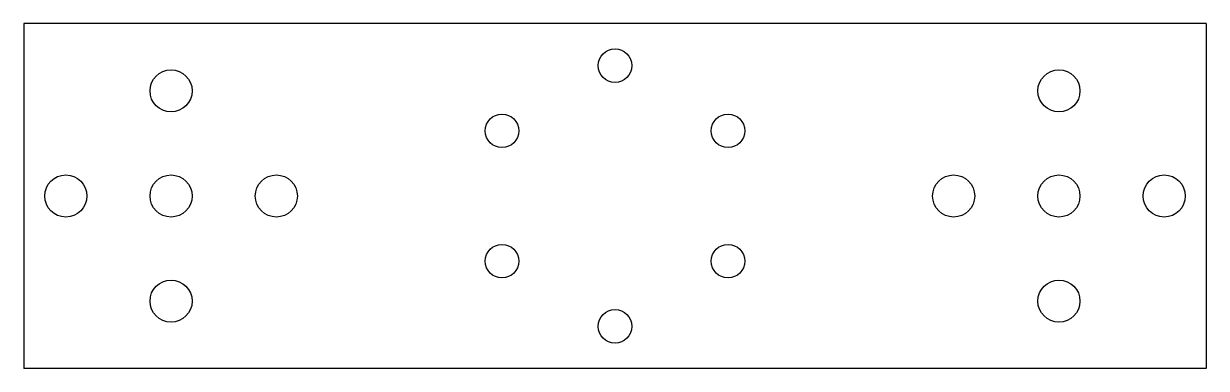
# Model space of a CAD drawing. Header units: millimetres. Extents: x -70 to 70, y 0 to 41.
import ezdxf

# ---------------------------------------------------------------- set-up
doc = ezdxf.new("R2010")
doc.units = ezdxf.units.MM

msp = doc.modelspace()

# ---------------------------------------------------------------- linework, layer by layer
at = {"color": 7, "linetype": 'Continuous', "lineweight": 25}
for p, q in [((-70.21, 41), (-70.21, 0)), ((70.21, 41), (-70.21, 41)), ((70.21, 41), (70.21, 0)), ((70.21, 0), (-70.21, 0))]:
    msp.add_line(p, q, dxfattribs=at)
for centre, radius in [((0, 36), 2), ((-52.71, 33), 2.5), ((52.71, 33), 2.5), ((-13.42, 28.25), 2), ((13.42, 28.25), 2), ((-65.21, 20.5), 2.5), ((-52.71, 20.5), 2.5), ((-40.21, 20.5), 2.5), ((40.21, 20.5), 2.5), ((52.71, 20.5), 2.5), ((65.21, 20.5), 2.5), ((-13.42, 12.75), 2), ((13.42, 12.75), 2), ((-52.71, 8), 2.5), ((52.71, 8), 2.5), ((0, 5), 2)]:
    msp.add_circle(centre, radius, dxfattribs=at)

doc.saveas('drawing.dxf')
